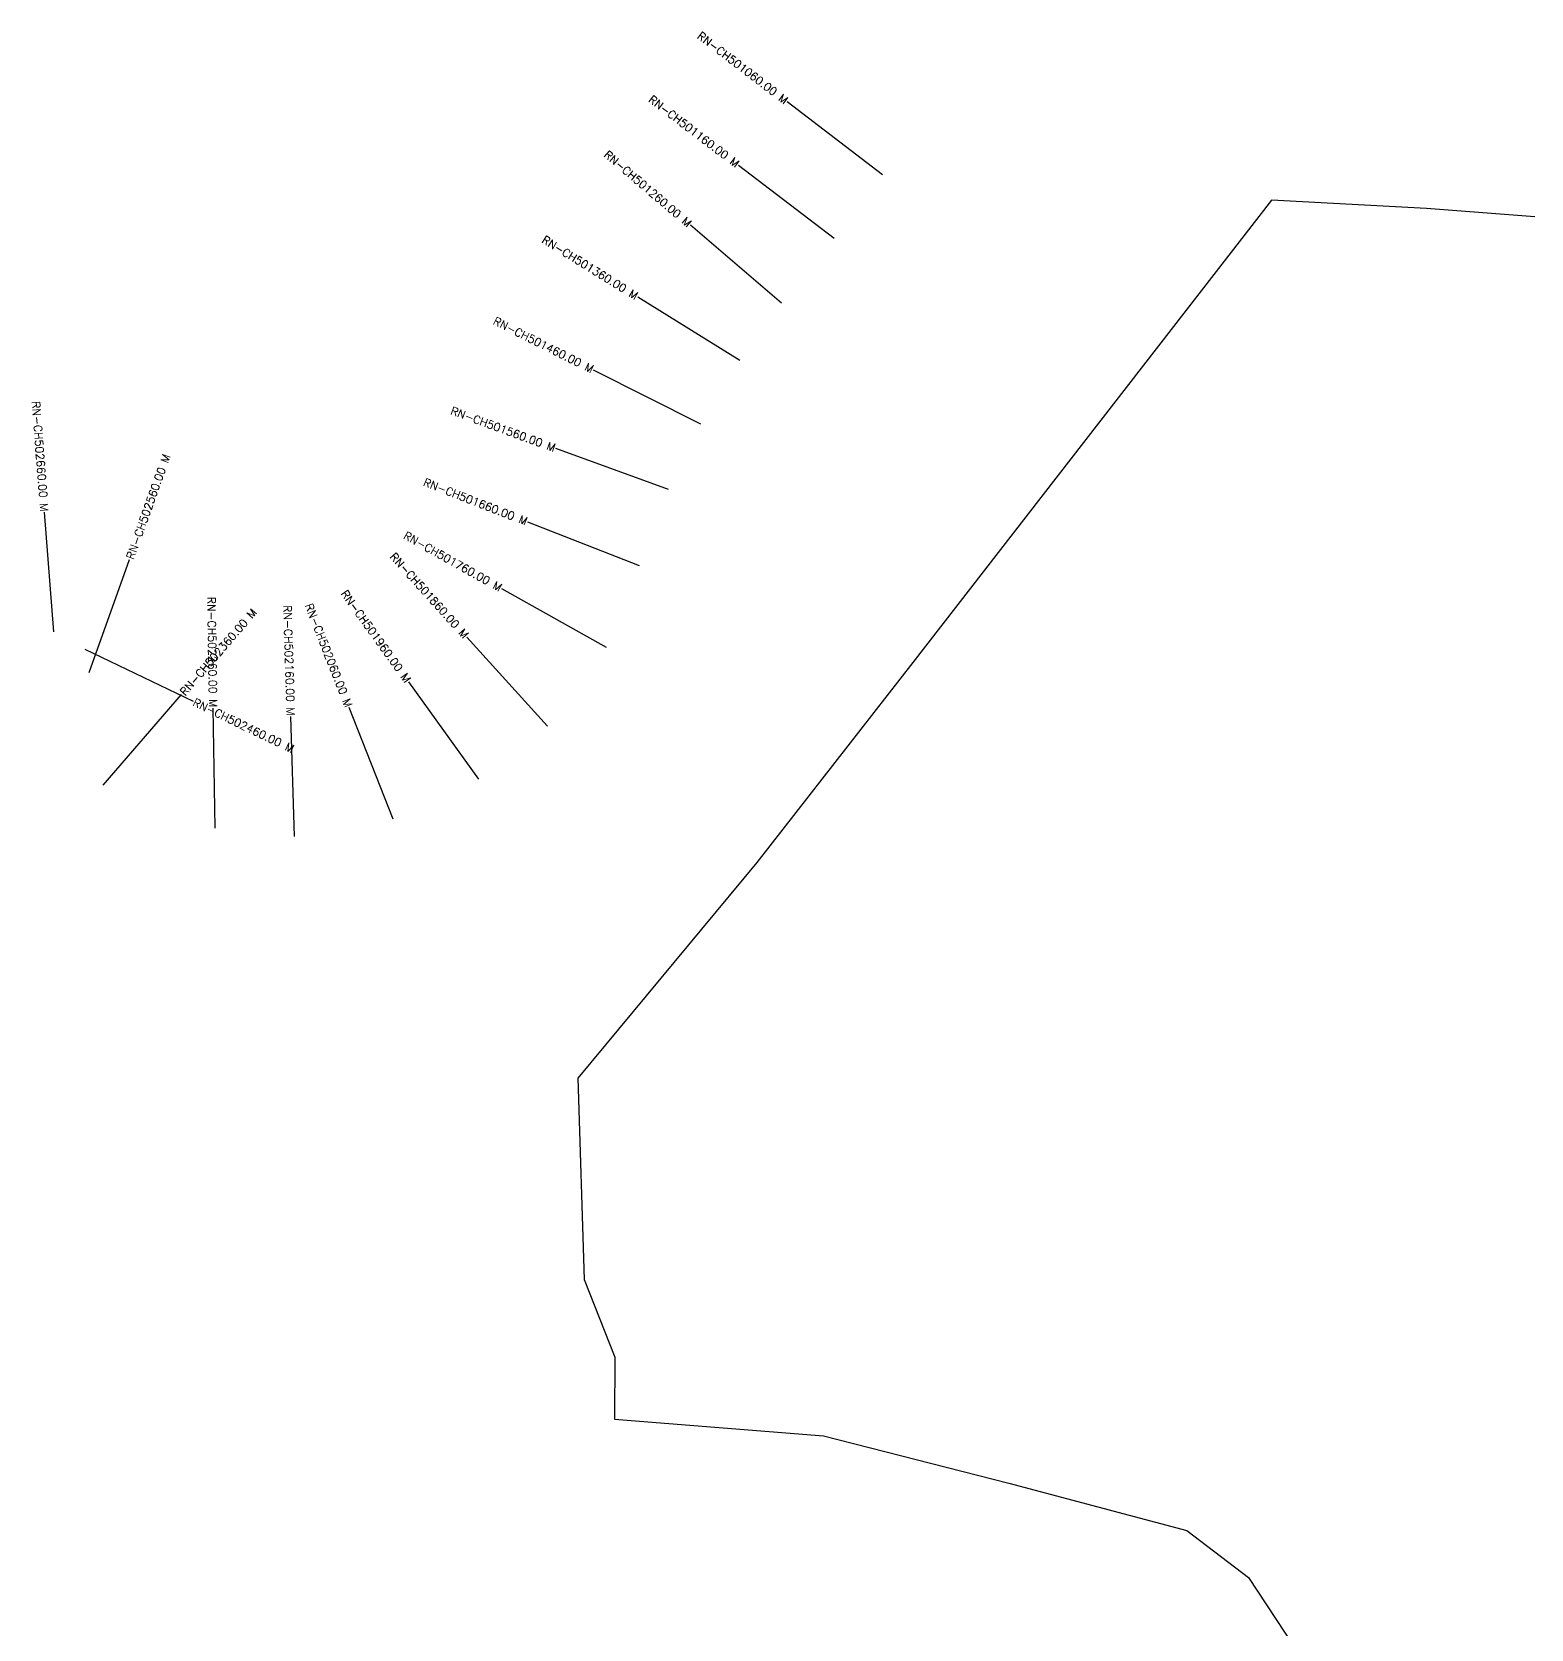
# Model space of a CAD drawing. Header units: metres. Extents: x 314067 to 321949, y 1880779 to 1885956.
# Drawn here: x 316136 to 318008, y 1883399 to 1885395 of the extents above; entities that cross this region are included whole.
import ezdxf
from ezdxf.enums import TextEntityAlignment as Align

# ---------------------------------------------------------------- set-up
doc = ezdxf.new("R2010")
doc.units = ezdxf.units.M
for name, color, linetype in [('CS', 134, 'Continuous'), ('CSMark', 6, 'Continuous'), ('VILLAGE BOUNDRY', 10, 'Continuous')]:
    doc.layers.add(name, color=color, linetype=linetype)
doc.styles.get("Standard").update_dxf_attribs({"font": 'simplex.shx'})

msp = doc.modelspace()

# ---------------------------------------------------------------- linework, layer by layer
at = {"layer": 'CS'}
for p, q in [((317198.5, 1885216.1), (317079.4, 1885307.2)), ((317137.8, 1885136.7), (317018.6, 1885227.8)), ((317072.4, 1885055.7), (316958.4, 1885153.2)), ((317020.2, 1884984.3), (316892.7, 1885063.3)), ((316971.6, 1884904.6), (316837.6, 1884972)), ((316931.2, 1884822.8), (316790.4, 1884874.2)), ((316163.3, 1884645.1), (316151.7, 1884794.6)), ((316895, 1884727.8), (316755.3, 1884782.3)), ((316207.5, 1884594.3), (316257.8, 1884735.6)), ((316853.7, 1884625.6), (316722.8, 1884698.8)), ((316779.8, 1884527.2), (316679.2, 1884638.5)), ((316202.2, 1884623.6), (316337.3, 1884558.5)), ((316225, 1884453.5), (316323, 1884567)), ((316694.2, 1884461), (316606.6, 1884582.7)), ((316364.8, 1884399.9), (316362.4, 1884549.9)), ((316587.1, 1884411.1), (316532.3, 1884550.7)), ((316463.8, 1884389.5), (316459.3, 1884539.5))]:
    msp.add_line(p, q, dxfattribs=at)
at = {"layer": 'VILLAGE BOUNDRY'}
msp.add_lwpolyline([(318012.9, 1885163.4), (317877.6, 1885173.8), (317684.3, 1885184.6), (317236.3, 1884607), (317041.5, 1884356.8), (316817.7, 1884087.4), (316825.9, 1883836), (316864.1, 1883739.1), (316863.6, 1883661.7), (317124.5, 1883640.9), (317356.2, 1883581.6), (317578.3, 1883522.3), (317655.3, 1883463.9), (317770.3, 1883289.2), (317809.1, 1883308.4), (317906, 1883346.4), (317982.8, 1883268.7), (318021.3, 1883229.8)], dxfattribs=at)

# ---------------------------------------------------------------- texts
at = {"layer": 'CSMark'}
for s, rotation, p in [('RN-CH501060.00 M', 322.6099, (317078.6, 1885307.8)), ('RN-CH501160.00 M', 322.6099, (317017.8, 1885228.4)), ('RN-CH501260.00 M', 319.4642, (316957.7, 1885153.8)), ('RN-CH501360.00 M', 328.2449, (316891.8, 1885063.8)), ('RN-CH501460.00 M', 333.3025, (316836.7, 1884972.5)), ('RN-CH502660.00 M', 274.4384, (316151.6, 1884795.6)), ('RN-CH501560.00 M', 339.9261, (316789.4, 1884874.6)), ('RN-CH501660.00 M', 338.6965, (316754.3, 1884782.7)), ('RN-CH501760.00 M', 330.7724, (316721.9, 1884699.3)), ('RN-CH501860.00 M', 312.0896, (316678.6, 1884639.2)), ('RN-CH502260.00 M', 270.9222, (316362.4, 1884550.9)), ('RN-CH501960.00 M', 305.7366, (316606, 1884583.5)), ('RN-CH502160.00 M', 271.7273, (316459.3, 1884540.5)), ('RN-CH502060.00 M', 291.4594, (316531.9, 1884551.6))]:
    msp.add_text(s, height=10, rotation=rotation, dxfattribs=at).set_placement(p, align=Align.MIDDLE_RIGHT)
for s, rotation, p in [('RN-CH502560.00 M', 70.3943, (316258.2, 1884736.5)), ('RN-CH502360.00 M', 49.1653, (316323.7, 1884567.7)), ('RN-CH502460.00 M', 334.2859, (316338.2, 1884558))]:
    msp.add_text(s, height=10, rotation=rotation, dxfattribs=at).set_placement(p, align=Align.MIDDLE_LEFT)

doc.saveas('drawing.dxf')
